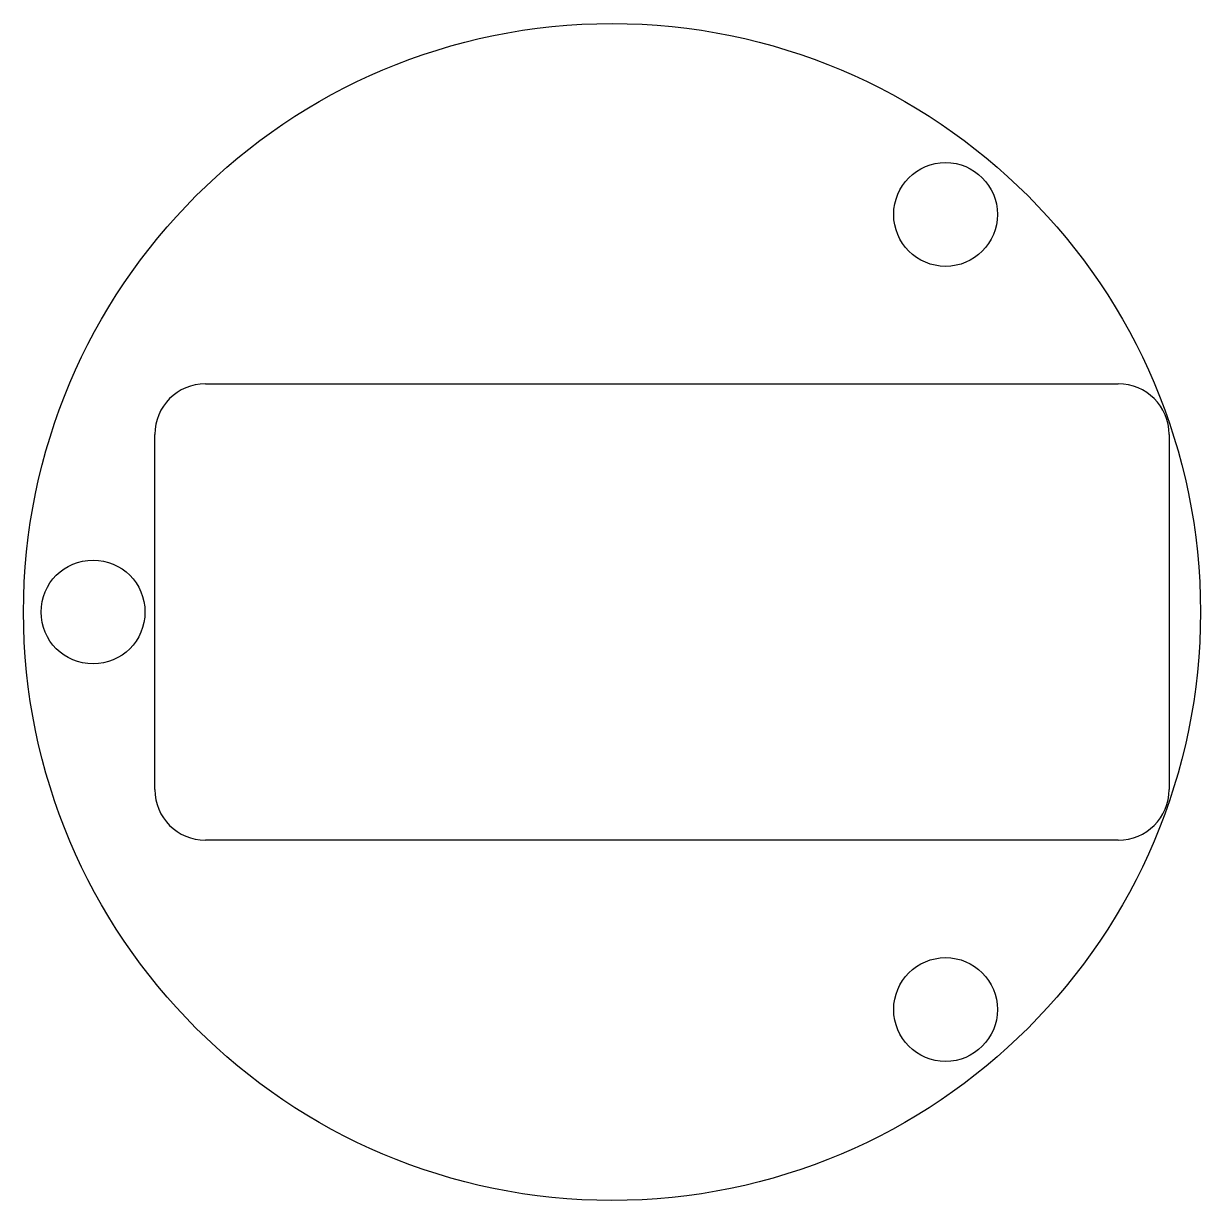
# Model space of a CAD drawing. Header units: millimetres. Extents: x -29.5 to 29.5, y -29.5 to 29.5.
import ezdxf

# ---------------------------------------------------------------- set-up
doc = ezdxf.new("R2010")
doc.units = ezdxf.units.MM
doc.layers.get('0').update_dxf_attribs({"linetype": 'CONTINUOUS'})

msp = doc.modelspace()

# ---------------------------------------------------------------- linework, layer by layer
for p, q in [((-20.36, 11.43), (25.36, 11.43)), ((-22.9, -8.89), (-22.9, 8.89)), ((27.9, 8.89), (27.9, -8.89)), ((25.36, -11.43), (-20.36, -11.43))]:
    msp.add_line(p, q)
for centre, radius in [((0, 0), 29.473), ((0, 0), 29.473), ((16.708, 19.912), 2.6), ((-25.993, 0), 2.6), ((16.708, -19.912), 2.6)]:
    msp.add_circle(centre, radius)
for centre, start, end in [((-20.36, 8.89), 90, 180), ((25.36, 8.89), 0, 90), ((-20.36, -8.89), 180, 270), ((25.36, -8.89), -90, 0)]:
    msp.add_arc(centre, 2.54, start, end)

doc.saveas('drawing.dxf')
